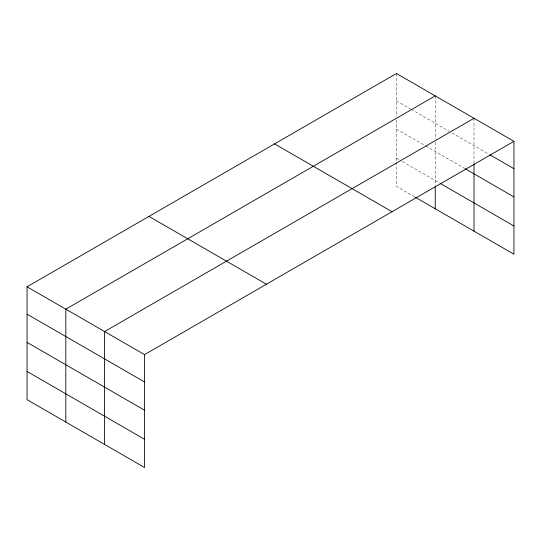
<?xml version="1.0" encoding="UTF-8"?>
<svg xmlns="http://www.w3.org/2000/svg" width="541" height="541" viewBox="0 0 541 541"><rect width="100%" height="100%" fill="white"/><g stroke="black" fill="none" stroke-linecap="round" stroke-linejoin="round"><path stroke-width="0.41" stroke-dasharray="2.71 2.03" d="M396.472 100.863L410.369 108.89M411.099 109.309L449.138 131.274M452.06 132.964L489.26 154.435M396.472 129.089L424.996 145.556M425.726 145.982L464.496 168.366M396.472 158.168L399.393 159.859M402.321 161.543L439.623 183.081M414.758 196.951L396.472 186.388L396.472 162.32M474.004 118.269L474.004 163.064M435.235 95.885L435.235 139.017M435.235 142.337L435.235 185.529M396.472 73.502L396.472 116.64M396.472 119.96L396.472 161.489"/><path stroke-width="0.81" d="M513.95 141.329L396.472 73.502L27.05 286.784L27.05 399.671L144.528 467.498L144.528 354.612L513.95 141.329L513.95 254.216L415.488 197.37M435.235 95.885L65.819 309.168L65.819 422.054M474.004 118.269L104.589 331.552L104.589 444.438M489.984 154.854L513.95 168.691M465.226 168.785L513.95 196.917M440.36 183.507L513.95 225.996M274.558 143.886L392.042 211.714M148.958 216.4L266.442 284.228M27.05 286.784L144.528 354.612M27.05 314.145L144.528 381.973M27.05 342.372L144.528 410.2M27.05 371.451L144.528 439.278M474.004 163.896L474.004 231.156M435.235 186.361L435.235 208.772"/></g></svg>
